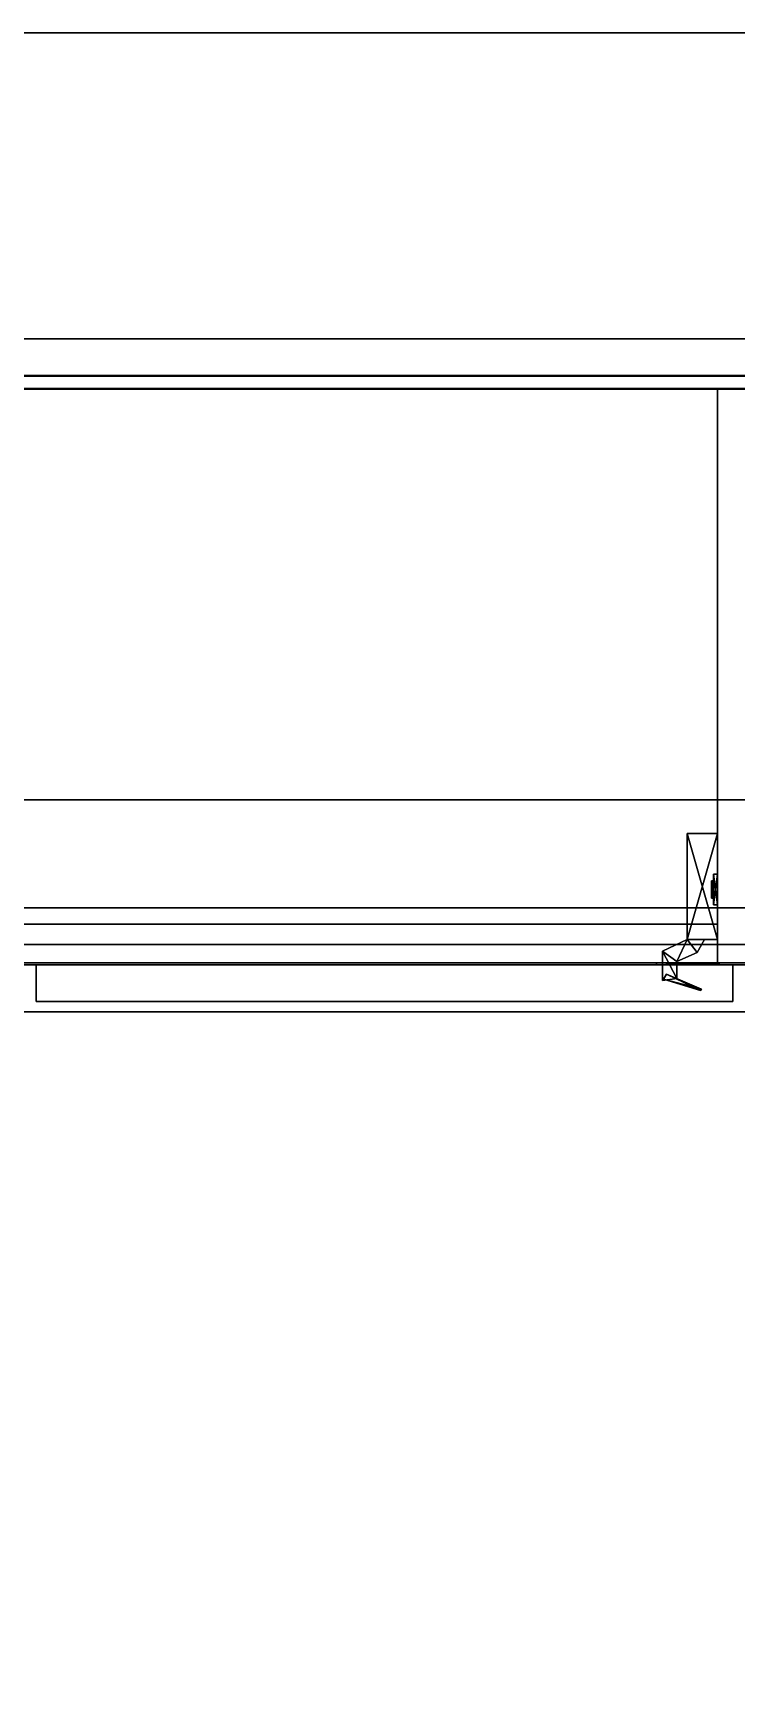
# Model space of a CAD drawing. Extents: x 0 to 5234, y -4951 to 0.
# Drawn here: x 534 to 878, y -808 to 0 of the extents above; entities that cross this region are included whole.
import ezdxf

# ---------------------------------------------------------------- set-up
doc = ezdxf.new("R2010")
doc.units = 0
for name, color, linetype in [('LAYER0', 7, 'CONTINUOUS'), ('LAYER100', 7, 'CONTINUOUS'), ('LAYER101', 7, 'CONTINUOUS'), ('LAYER103', 253, 'CONTINUOUS'), ('LAYER104', 253, 'CONTINUOUS'), ('LAYER105', 253, 'CONTINUOUS'), ('LAYER39', 7, 'CONTINUOUS'), ('LAYER41', 7, 'CONTINUOUS'), ('LAYER42', 7, 'CONTINUOUS'), ('LAYER43', 7, 'CONTINUOUS'), ('LAYER73', 7, 'CONTINUOUS'), ('LAYER89', 28, 'CONTINUOUS'), ('LAYER90', 253, 'CONTINUOUS'), ('LAYER91', 28, 'CONTINUOUS'), ('LAYER92', 253, 'CONTINUOUS'), ('LAYER93', 253, 'CONTINUOUS'), ('LAYER99', 7, 'CONTINUOUS')]:
    doc.layers.add(name, color=color, linetype=linetype)

msp = doc.modelspace()

# ---------------------------------------------------------------- linework, layer by layer
at = {"layer": 'LAYER0', "invisible_edges": 1}
for points in [[(5234, 0), (0, -4951), (0, 0), (5234, 0)], [(0, 0, 5), (5234, 0), (0, 0), (0, 0, 5)], [(5234, 0), (0, 0, 5), (5234, 0, 5), (5234, 0)], [(5234, -4951, 5), (0, 0, 5), (0, -4951, 5), (5234, -4951, 5)], [(0, 0, 5), (5234, -4951, 5), (5234, 0, 5), (0, 0, 5)], [(0, -4951), (5234, 0), (5234, -4951), (0, -4951)]]:
    msp.add_3dface(points, dxfattribs=at)
at = {"layer": 'LAYER100', "invisible_edges": 1}
for points in [[(1916, -168.2998, 844.5), (194, -174.2998, 844.5), (1916, -174.2998, 844.5), (1916, -168.2998, 844.5)], [(194, -174.2998, 844.5), (1916, -168.2998, 844.5), (194, -168.2998, 844.5), (194, -174.2998, 844.5)], [(194, -168.2998, 110), (1916, -174.2998, 110), (194, -174.2998, 110), (194, -168.2998, 110)], [(1916, -174.2998, 110), (194, -168.2998, 110), (1916, -168.2998, 110), (1916, -174.2998, 110)], [(1916, -168.2998, 844.5), (194, -168.2998, 110), (194, -168.2998, 844.5), (1916, -168.2998, 844.5)], [(194, -168.2998, 110), (1916, -168.2998, 844.5), (1916, -168.2998, 110), (194, -168.2998, 110)], [(1916, -174.2998, 110), (194, -174.2998, 844.5), (194, -174.2998, 110), (1916, -174.2998, 110)], [(194, -174.2998, 844.5), (1916, -174.2998, 110), (1916, -174.2998, 844.5), (194, -174.2998, 844.5)]]:
    msp.add_3dface(points, dxfattribs=at)
at = {"layer": 'LAYER101', "invisible_edges": 1}
for points in [[(1912, -150, 845), (198, -150, 725), (198, -150, 845), (1912, -150, 845)], [(198, -150, 725), (1912, -150, 845), (1912, -150, 725), (198, -150, 725)], [(1912, -168, 725), (198, -150, 725), (1912, -150, 725), (1912, -168, 725)], [(198, -150, 725), (1912, -168, 725), (198, -168, 725), (198, -150, 725)], [(198, -168, 845), (1912, -150, 845), (198, -150, 845), (198, -168, 845)], [(1912, -150, 845), (198, -168, 845), (1912, -168, 845), (1912, -150, 845)], [(1912, -168, 725), (198, -168, 845), (198, -168, 725), (1912, -168, 725)], [(198, -168, 845), (1912, -168, 725), (1912, -168, 845), (198, -168, 845)]]:
    msp.add_3dface(points, dxfattribs=at)
at = {"layer": 'LAYER103', "invisible_edges": 1}
for points in [[(2850, -150, 845), (150, -480, 845), (150, -150, 845), (2850, -150, 845)], [(150, -480, 845), (2850, -150, 845), (2850, -480, 845), (150, -480, 845)], [(150, -150, 863), (2850, -150, 845), (150, -150, 845), (150, -150, 863)], [(2850, -150, 845), (150, -150, 863), (2850, -150, 863), (2850, -150, 845)], [(2850, -480, 863), (150, -150, 863), (150, -480, 863), (2850, -480, 863)], [(150, -150, 863), (2850, -480, 863), (2850, -150, 863), (150, -150, 863)], [(2850, -480, 863), (150, -480, 845), (2850, -480, 845), (2850, -480, 863)], [(150, -480, 845), (2850, -480, 863), (150, -480, 863), (150, -480, 845)]]:
    msp.add_3dface(points, dxfattribs=at)
at = {"layer": 'LAYER104', "invisible_edges": 1}
for points in [[(150, -150, 863), (2850, -150, 933), (2850, -150, 863), (150, -150, 863)], [(2850, -150, 933), (150, -150, 863), (150, -150, 933), (2850, -150, 933)], [(150, -168, 933), (2850, -150, 933), (150, -150, 933), (150, -168, 933)], [(2850, -150, 933), (150, -168, 933), (2850, -168, 933), (2850, -150, 933)], [(2850, -168, 863), (150, -150, 863), (2850, -150, 863), (2850, -168, 863)], [(150, -150, 863), (2850, -168, 863), (150, -168, 863), (150, -150, 863)], [(150, -168, 933), (2850, -168, 863), (2850, -168, 933), (150, -168, 933)], [(2850, -168, 863), (150, -168, 933), (150, -168, 863), (2850, -168, 863)]]:
    msp.add_3dface(points, dxfattribs=at)
at = {"layer": 'LAYER105', "invisible_edges": 1}
for points in [[(120, -429, 5), (1920, -429, 95), (1920, -429, 5), (120, -429, 5)], [(1920, -429, 95), (120, -429, 5), (120, -429, 95), (1920, -429, 95)], [(120, -447, 95), (1920, -429, 95), (120, -429, 95), (120, -447, 95)], [(1920, -429, 95), (120, -447, 95), (1920, -447, 95), (1920, -429, 95)], [(1920, -447, 5), (120, -429, 5), (1920, -429, 5), (1920, -447, 5)], [(120, -429, 5), (1920, -447, 5), (120, -447, 5), (120, -429, 5)], [(120, -447, 95), (1920, -447, 5), (1920, -447, 95), (120, -447, 95)], [(1920, -447, 5), (120, -447, 95), (120, -447, 5), (1920, -447, 5)]]:
    msp.add_3dface(points, dxfattribs=at)
at = {"layer": 'LAYER39'}
for points, invisible_edges in [([(2972, 0, 5), (150, -150, 5), (0, 0, 5), (2972, 0, 5)], 1), ([(2972, 0, 2408), (2279, 0, 1974), (0, 0, 2408), (2972, 0, 2408)], 3), ([(968, 0, 1974), (0, 0, 2408), (2279, 0, 1974), (968, 0, 1974)], 3), ([(968, 0, 1101), (0, 0, 2408), (968, 0, 1974), (968, 0, 1101)], 3), ([(968, 0, 1101), (0, 0, 5), (0, 0, 2408), (968, 0, 1101)], 5), ([(0, 0, 5), (968, 0, 1101), (2972, 0, 5), (0, 0, 5)], 3), ([(150, -150, 2408), (2972, 0, 2408), (0, 0, 2408), (150, -150, 2408)], 1), ([(150, -150, 5), (2972, 0, 5), (2822, -150, 5), (150, -150, 5)], 1), ([(2972, 0, 2408), (150, -150, 2408), (2822, -150, 2408), (2972, 0, 2408)], 1), ([(150, -150, 2408), (968, -150, 1974), (2822, -150, 2408), (150, -150, 2408)], 3), ([(150, -150, 2408), (968, -150, 1101), (968, -150, 1974), (150, -150, 2408)], 5), ([(968, -150, 1101), (150, -150, 5), (2279, -150, 1101), (968, -150, 1101)], 3), ([(150, -150, 5), (968, -150, 1101), (150, -150, 2408), (150, -150, 5)], 3), ([(2822, -150, 5), (2279, -150, 1101), (150, -150, 5), (2822, -150, 5)], 3)]:
    msp.add_3dface(points, dxfattribs=dict(at, invisible_edges=invisible_edges))
at = {"layer": 'LAYER41', "invisible_edges": 1}
for points in [[(869.006, -174.6001, 114), (887.006, -457, 114), (869.006, -457, 114), (869.006, -174.6001, 114)], [(887.006, -457, 114), (869.006, -174.6001, 114), (887.006, -174.6001, 114), (887.006, -457, 114)], [(887.006, -174.6001, 826.5), (869.006, -457, 826.5), (887.006, -457, 826.5), (887.006, -174.6001, 826.5)], [(869.006, -457, 826.5), (887.006, -174.6001, 826.5), (869.006, -174.6001, 826.5), (869.006, -457, 826.5)], [(869.006, -174.6001, 114), (887.006, -174.6001, 826.5), (887.006, -174.6001, 114), (869.006, -174.6001, 114)], [(887.006, -174.6001, 826.5), (869.006, -174.6001, 114), (869.006, -174.6001, 826.5), (887.006, -174.6001, 826.5)], [(869.006, -457, 826.5), (869.006, -174.6001, 114), (869.006, -457, 114), (869.006, -457, 826.5)], [(869.006, -174.6001, 114), (869.006, -457, 826.5), (869.006, -174.6001, 826.5), (869.006, -174.6001, 114)], [(869.006, -457, 826.5), (887.006, -457, 114), (887.006, -457, 826.5), (869.006, -457, 826.5)], [(887.006, -457, 114), (869.006, -457, 826.5), (869.006, -457, 114), (887.006, -457, 114)]]:
    msp.add_3dface(points, dxfattribs=at)
at = {"layer": 'LAYER42', "invisible_edges": 1}
for points in [[(197.996, -174.6001, 363.667), (869.006, -437, 363.667), (869.006, -174.6001, 363.667), (197.996, -174.6001, 363.667)], [(869.006, -437, 363.667), (197.996, -174.6001, 363.667), (197.996, -437, 363.667), (869.006, -437, 363.667)], [(869.006, -174.6001, 345.667), (197.996, -174.6001, 363.667), (869.006, -174.6001, 363.667), (869.006, -174.6001, 345.667)], [(197.996, -174.6001, 363.667), (869.006, -174.6001, 345.667), (197.996, -174.6001, 345.667), (197.996, -174.6001, 363.667)], [(197.996, -437, 345.667), (869.006, -174.6001, 345.667), (869.006, -437, 345.667), (197.996, -437, 345.667)], [(869.006, -174.6001, 345.667), (197.996, -437, 345.667), (197.996, -174.6001, 345.667), (869.006, -174.6001, 345.667)], [(869.006, -174.6001, 345.667), (869.006, -437, 363.667), (869.006, -437, 345.667), (869.006, -174.6001, 345.667)], [(869.006, -437, 363.667), (869.006, -174.6001, 345.667), (869.006, -174.6001, 363.667), (869.006, -437, 363.667)], [(197.996, -437, 345.667), (869.006, -437, 363.667), (197.996, -437, 363.667), (197.996, -437, 345.667)], [(869.006, -437, 363.667), (197.996, -437, 345.667), (869.006, -437, 345.667), (869.006, -437, 363.667)]]:
    msp.add_3dface(points, dxfattribs=at)
at = {"layer": 'LAYER43', "invisible_edges": 1}
for points in [[(197.996, -174.6001, 613.334), (869.006, -437, 613.334), (869.006, -174.6001, 613.334), (197.996, -174.6001, 613.334)], [(869.006, -437, 613.334), (197.996, -174.6001, 613.334), (197.996, -437, 613.334), (869.006, -437, 613.334)], [(869.006, -174.6001, 595.334), (197.996, -174.6001, 613.334), (869.006, -174.6001, 613.334), (869.006, -174.6001, 595.334)], [(197.996, -174.6001, 613.334), (869.006, -174.6001, 595.334), (197.996, -174.6001, 595.334), (197.996, -174.6001, 613.334)], [(197.996, -437, 595.334), (869.006, -174.6001, 595.334), (869.006, -437, 595.334), (197.996, -437, 595.334)], [(869.006, -174.6001, 595.334), (197.996, -437, 595.334), (197.996, -174.6001, 595.334), (869.006, -174.6001, 595.334)], [(869.006, -174.6001, 595.334), (869.006, -437, 613.334), (869.006, -437, 595.334), (869.006, -174.6001, 595.334)], [(869.006, -437, 613.334), (869.006, -174.6001, 595.334), (869.006, -174.6001, 613.334), (869.006, -437, 613.334)], [(197.996, -437, 595.334), (869.006, -437, 613.334), (197.996, -437, 613.334), (197.996, -437, 595.334)], [(869.006, -437, 613.334), (197.996, -437, 595.334), (869.006, -437, 595.334), (869.006, -437, 613.334)]]:
    msp.add_3dface(points, dxfattribs=at)
at = {"layer": 'LAYER73', "invisible_edges": 1}
for points in [[(1912, -150, 96), (198, -457, 96), (198, -150, 96), (1912, -150, 96)], [(198, -457, 96), (1912, -150, 96), (1912, -457, 96), (198, -457, 96)], [(198, -150, 114), (1912, -150, 96), (198, -150, 96), (198, -150, 114)], [(1912, -150, 96), (198, -150, 114), (1912, -150, 114), (1912, -150, 96)], [(1912, -457, 114), (198, -150, 114), (198, -457, 114), (1912, -457, 114)], [(198, -150, 114), (1912, -457, 114), (1912, -150, 114), (198, -150, 114)], [(1912, -457, 114), (198, -457, 96), (1912, -457, 96), (1912, -457, 114)], [(198, -457, 96), (1912, -457, 114), (198, -457, 114), (198, -457, 96)]]:
    msp.add_3dface(points, dxfattribs=at)
at = {"layer": 'LAYER89'}
for points in [[(839.006, -456, 219), (839.006, -457, 219), (839.006, -456, 219)], [(839.006, -456, 177), (857.006, -456, 177), (857.006, -456, 177), (839.006, -456, 177)], [(839.006, -456, 219), (857.006, -456, 219), (857.006, -456, 219), (839.006, -456, 219)], [(857.006, -456, 177), (857.006, -457, 177), (839.006, -457, 177), (839.006, -456, 177)], [(839.006, -457, 177), (839.006, -457, 219), (839.006, -456, 219), (839.006, -456, 177)], [(857.006, -456, 219), (857.006, -457, 219), (839.006, -457, 219), (839.006, -456, 219)], [(839.006, -457, 177), (857.006, -457, 177), (857.006, -457, 219), (839.006, -457, 219)], [(844.006, -456, 189), (844.006, -457, 189), (844.006, -457, 207), (844.006, -456, 207)], [(844.006, -456, 189), (844.006, -457, 189), (857.006, -457, 189), (857.006, -456, 189)], [(844.006, -456, 207), (844.006, -457, 207), (857.006, -457, 207), (857.006, -456, 207)], [(844.006, -457, 189), (844.006, -457, 207), (844.006, -457, 189)], [(857.006, -456, 189), (857.006, -457, 189), (857.006, -457, 177), (857.006, -456, 177)], [(857.006, -456, 207), (857.006, -457, 207), (857.006, -457, 219), (857.006, -456, 219)], [(857.006, -457, 189), (857.006, -457, 177), (857.006, -457, 189)], [(857.006, -457, 207), (857.006, -457, 219), (857.006, -457, 207)]]:
    msp.add_3dface(points, dxfattribs=at)
for points, invisible_edges in [([(839.006, -456, 219), (839.006, -456, 177), (844.006, -456, 189), (844.006, -456, 207)], 10), ([(839.006, -456, 177), (844.006, -456, 189), (857.006, -456, 189), (857.006, -456, 177)], 1), ([(839.006, -456, 219), (844.006, -456, 207), (857.006, -456, 207), (857.006, -456, 219)], 1), ([(857.006, -456.5, 207), (857.006, -456.5, 189), (844.006, -456.5, 189), (844.006, -456.5, 207)], 1), ([(861.2155, -456.5, 203.3167), (861.006, -456.5, 192.5), (857.006, -456.5, 189), (857.006, -456.5, 207)], 5), ([(857.006, -456.75, 185), (861.9809, -456.75, 185.9896), (861.006, -456.75, 192.5), (857.006, -456.75, 189)], 2), ([(861.9809, -456.75, 210.0104), (857.006, -456.75, 211), (857.006, -456.75, 207), (861.006, -456.75, 203.5)], 8), ([(868.006, -456.5, 203.5), (868.006, -456.5, 192.5), (861.006, -456.5, 192.5), (861.2155, -456.5, 203.3167)], 4), ([(861.9809, -456.75, 185.9896), (866.1984, -456.75, 188.8076), (864.506, -456.75, 192.5), (861.006, -456.75, 192.5)], 10), ([(866.1984, -456.75, 207.1924), (861.9809, -456.75, 210.0104), (861.006, -456.75, 203.5), (864.506, -456.75, 203.5)], 10), ([(866.1984, -456.75, 188.8076), (869.0164, -456.75, 193.0251), (868.006, -456.75, 192.5), (864.506, -456.75, 192.5)], 10), ([(869.0164, -456.75, 202.9749), (866.1984, -456.75, 207.1924), (864.506, -456.75, 203.5), (868.006, -456.75, 203.5)], 10), ([(869.0164, -456.75, 193.0251), (870.006, -456.75, 198), (868.006, -456.75, 198), (868.006, -456.75, 192.5)], 10), ([(870.006, -456.75, 198), (869.0164, -456.75, 202.9749), (868.006, -456.75, 203.5), (868.006, -456.75, 198)], 10)]:
    msp.add_3dface(points, dxfattribs=dict(at, invisible_edges=invisible_edges))
at = {"layer": 'LAYER90'}
for points in [[(869.006, -444.5, 191.2174), (854.006, -444.5, 191.2174), (869.006, -392.5, 191.2174), (869.006, -444.5, 191.2174)], [(869.006, -392.5, 191.2174), (854.006, -444.5, 191.2174), (854.006, -392.5, 191.2174), (869.006, -392.5, 191.2174)], [(869.006, -392.5, 191.2174), (854.006, -392.5, 191.2174), (869.006, -392.5, 204.7826), (869.006, -392.5, 191.2174)], [(869.006, -392.5, 204.7826), (854.006, -392.5, 191.2174), (854.006, -392.5, 204.7826), (869.006, -392.5, 204.7826)], [(869.006, -392.5, 204.7826), (854.006, -392.5, 204.7826), (869.006, -444.5, 204.7826), (869.006, -392.5, 204.7826)], [(869.006, -444.5, 204.7826), (854.006, -392.5, 204.7826), (854.006, -444.5, 204.7826), (869.006, -444.5, 204.7826)], [(854.006, -444.5, 191.2174), (854.006, -444.5, 204.7826), (854.006, -392.5, 191.2174), (854.006, -444.5, 191.2174)], [(854.006, -392.5, 191.2174), (854.006, -444.5, 204.7826), (854.006, -392.5, 204.7826), (854.006, -392.5, 191.2174)], [(866.006, -420, 211.2939), (866.006, -415.7598, 216.087), (867.006, -420, 211.2939), (866.006, -420, 211.2939)], [(867.006, -420, 211.2939), (866.006, -415.7598, 216.087), (867.006, -415.7598, 216.087), (867.006, -420, 211.2939)], [(866.006, -415.7598, 216.087), (866.006, -420, 220.88), (867.006, -415.7598, 216.087), (866.006, -415.7598, 216.087)], [(867.006, -415.7598, 216.087), (866.006, -420, 220.88), (867.006, -420, 220.88), (867.006, -415.7598, 216.087)], [(866.006, -420, 220.88), (866.006, -415.7598, 216.087), (866.006, -424.2402, 216.087), (866.006, -420, 220.88)], [(866.006, -424.2402, 216.087), (866.006, -415.7598, 216.087), (866.006, -420, 211.2939), (866.006, -424.2402, 216.087)], [(866.006, -420, 175.12), (866.006, -415.7598, 179.913), (867.006, -420, 175.12), (866.006, -420, 175.12)], [(867.006, -420, 175.12), (866.006, -415.7598, 179.913), (867.006, -415.7598, 179.913), (867.006, -420, 175.12)], [(866.006, -415.7598, 179.913), (866.006, -420, 184.7061), (867.006, -415.7598, 179.913), (866.006, -415.7598, 179.913)], [(867.006, -415.7598, 179.913), (866.006, -420, 184.7061), (867.006, -420, 184.7061), (867.006, -415.7598, 179.913)], [(866.006, -420, 184.7061), (866.006, -415.7598, 179.913), (866.006, -424.2402, 179.913), (866.006, -420, 184.7061)], [(866.006, -424.2402, 179.913), (866.006, -415.7598, 179.913), (866.006, -420, 175.12), (866.006, -424.2402, 179.913)], [(866.006, -424.2402, 216.087), (866.006, -420, 211.2939), (867.006, -424.2402, 216.087), (866.006, -424.2402, 216.087)], [(867.006, -424.2402, 216.087), (866.006, -420, 211.2939), (867.006, -420, 211.2939), (867.006, -424.2402, 216.087)], [(867.006, -420, 220.88), (866.006, -420, 220.88), (867.006, -424.2402, 216.087), (867.006, -420, 220.88)], [(867.006, -424.2402, 216.087), (866.006, -420, 220.88), (866.006, -424.2402, 216.087), (867.006, -424.2402, 216.087)], [(866.006, -424.2402, 179.913), (866.006, -420, 175.12), (867.006, -424.2402, 179.913), (866.006, -424.2402, 179.913)], [(867.006, -424.2402, 179.913), (866.006, -420, 175.12), (867.006, -420, 175.12), (867.006, -424.2402, 179.913)], [(867.006, -420, 184.7061), (866.006, -420, 184.7061), (867.006, -424.2402, 179.913), (867.006, -420, 184.7061)], [(867.006, -424.2402, 179.913), (866.006, -420, 184.7061), (866.006, -424.2402, 179.913), (867.006, -424.2402, 179.913)], [(867.006, -427.5, 224), (869.006, -427.5, 224), (869.006, -412.5, 224), (867.006, -427.5, 224)], [(867.006, -427.5, 224), (869.006, -412.5, 224), (867.006, -412.5, 224), (867.006, -427.5, 224)], [(867.006, -412.5, 224), (869.006, -412.5, 224), (869.006, -412.5, 172), (867.006, -412.5, 224)], [(867.006, -412.5, 224), (869.006, -412.5, 172), (867.006, -412.5, 172), (867.006, -412.5, 224)], [(867.006, -412.5, 172), (869.006, -412.5, 172), (869.006, -427.5, 172), (867.006, -412.5, 172)], [(867.006, -412.5, 172), (869.006, -427.5, 172), (867.006, -427.5, 172), (867.006, -412.5, 172)], [(867.006, -427.5, 172), (867.006, -427.5, 224), (867.006, -412.5, 224), (867.006, -427.5, 172)], [(867.006, -427.5, 172), (867.006, -412.5, 224), (867.006, -412.5, 172), (867.006, -427.5, 172)], [(867.006, -420, 220.88), (867.006, -415.7598, 216.087), (867.006, -420, 211.2939), (867.006, -420, 220.88)], [(867.006, -420, 184.7061), (867.006, -415.7598, 179.913), (867.006, -420, 175.12), (867.006, -420, 184.7061)], [(867.006, -420, 220.88), (867.006, -420, 211.2939), (867.006, -424.2402, 216.087), (867.006, -420, 220.88)], [(867.006, -420, 184.7061), (867.006, -420, 175.12), (867.006, -424.2402, 179.913), (867.006, -420, 184.7061)], [(869.006, -427.5, 172), (869.006, -427.5, 224), (867.006, -427.5, 224), (869.006, -427.5, 172)], [(869.006, -427.5, 172), (867.006, -427.5, 224), (867.006, -427.5, 172), (869.006, -427.5, 172)], [(849.006, -455.3799, 204.7826), (854.006, -444.5, 204.7826), (842.006, -450.23, 204.7826), (849.006, -455.3799, 204.7826)], [(842.006, -450.23, 191.2174), (842.006, -450.23, 204.7826), (854.006, -444.5, 191.2174), (842.006, -450.23, 191.2174)], [(854.006, -444.5, 191.2174), (842.006, -450.23, 204.7826), (854.006, -444.5, 204.7826), (854.006, -444.5, 191.2174)], [(854.006, -444.5, 191.2174), (849.006, -455.3799, 191.2174), (842.006, -450.23, 191.2174), (854.006, -444.5, 191.2174)], [(842.006, -450.23, 204.7826), (842.006, -464.6001, 204.7826), (849.006, -463.6001, 204.7826), (842.006, -450.23, 204.7826)], [(842.006, -450.23, 204.7826), (849.006, -463.6001, 204.7826), (849.006, -455.3799, 204.7826), (842.006, -450.23, 204.7826)], [(842.006, -450.23, 204.7826), (842.006, -450.23, 191.2174), (842.006, -464.6001, 191.2174), (842.006, -450.23, 204.7826)], [(842.006, -450.23, 204.7826), (842.006, -464.6001, 191.2174), (842.006, -464.6001, 204.7826), (842.006, -450.23, 204.7826)], [(842.006, -464.6001, 191.2174), (842.006, -450.23, 191.2174), (849.006, -463.6001, 191.2174), (842.006, -464.6001, 191.2174)], [(849.006, -463.6001, 191.2174), (842.006, -450.23, 191.2174), (849.006, -455.3799, 191.2174), (849.006, -463.6001, 191.2174)], [(858.966, -450.8398, 204.7826), (854.006, -444.5, 204.7826), (849.006, -455.3799, 204.7826), (858.966, -450.8398, 204.7826)], [(854.006, -444.5, 191.2174), (858.966, -450.8398, 191.2174), (849.006, -455.3799, 191.2174), (854.006, -444.5, 191.2174)], [(854.006, -444.5, 204.7826), (858.966, -450.8398, 204.7826), (862.506, -444.5, 204.7826), (854.006, -444.5, 204.7826)], [(858.966, -450.8398, 191.2174), (854.006, -444.5, 191.2174), (862.506, -444.5, 191.2174), (858.966, -450.8398, 191.2174)], [(843.936, -461.5801, 192.3478), (860.596, -469.5, 192.3478), (842.436, -463.96, 192.3478), (843.936, -461.5801, 192.3478)], [(843.936, -461.5801, 203.6522), (842.436, -463.96, 203.6522), (861.096, -468.9199, 203.6522), (843.936, -461.5801, 203.6522)], [(861.096, -468.9199, 203.6522), (842.436, -463.96, 203.6522), (860.596, -469.5, 203.6522), (861.096, -468.9199, 203.6522)], [(860.596, -469.5, 192.3478), (860.596, -469.5, 203.6522), (842.436, -463.96, 192.3478), (860.596, -469.5, 192.3478)], [(842.436, -463.96, 192.3478), (860.596, -469.5, 203.6522), (842.436, -463.96, 203.6522), (842.436, -463.96, 192.3478)], [(861.096, -468.9199, 192.3478), (860.596, -469.5, 192.3478), (843.936, -461.5801, 192.3478), (861.096, -468.9199, 192.3478)]]:
    msp.add_3dface(points, dxfattribs=at)
at = {"layer": 'LAYER91'}
for points in [[(839.006, -456, 763), (839.006, -457, 763), (839.006, -456, 763)], [(839.006, -456, 721), (857.006, -456, 721), (857.006, -456, 721), (839.006, -456, 721)], [(839.006, -456, 763), (857.006, -456, 763), (857.006, -456, 763), (839.006, -456, 763)], [(857.006, -456, 721), (857.006, -457, 721), (839.006, -457, 721), (839.006, -456, 721)], [(839.006, -457, 721), (839.006, -457, 763), (839.006, -456, 763), (839.006, -456, 721)], [(857.006, -456, 763), (857.006, -457, 763), (839.006, -457, 763), (839.006, -456, 763)], [(839.006, -457, 721), (857.006, -457, 721), (857.006, -457, 763), (839.006, -457, 763)], [(844.006, -456, 733), (844.006, -457, 733), (844.006, -457, 751), (844.006, -456, 751)], [(844.006, -456, 733), (844.006, -457, 733), (857.006, -457, 733), (857.006, -456, 733)], [(844.006, -456, 751), (844.006, -457, 751), (857.006, -457, 751), (857.006, -456, 751)], [(844.006, -457, 733), (844.006, -457, 751), (844.006, -457, 733)], [(857.006, -456, 733), (857.006, -457, 733), (857.006, -457, 721), (857.006, -456, 721)], [(857.006, -456, 751), (857.006, -457, 751), (857.006, -457, 763), (857.006, -456, 763)], [(857.006, -457, 733), (857.006, -457, 721), (857.006, -457, 733)], [(857.006, -457, 751), (857.006, -457, 763), (857.006, -457, 751)]]:
    msp.add_3dface(points, dxfattribs=at)
for points, invisible_edges in [([(839.006, -456, 763), (839.006, -456, 721), (844.006, -456, 733), (844.006, -456, 751)], 10), ([(839.006, -456, 721), (844.006, -456, 733), (857.006, -456, 733), (857.006, -456, 721)], 1), ([(839.006, -456, 763), (844.006, -456, 751), (857.006, -456, 751), (857.006, -456, 763)], 1), ([(857.006, -456.5, 751), (857.006, -456.5, 733), (844.006, -456.5, 733), (844.006, -456.5, 751)], 1), ([(861.2155, -456.5, 747.3167), (861.006, -456.5, 736.5), (857.006, -456.5, 733), (857.006, -456.5, 751)], 5), ([(857.006, -456.75, 729), (861.9809, -456.75, 729.9896), (861.006, -456.75, 736.5), (857.006, -456.75, 733)], 2), ([(861.9809, -456.75, 754.0104), (857.006, -456.75, 755), (857.006, -456.75, 751), (861.006, -456.75, 747.5)], 8), ([(868.006, -456.5, 747.5), (868.006, -456.5, 736.5), (861.006, -456.5, 736.5), (861.2155, -456.5, 747.3167)], 4), ([(861.9809, -456.75, 729.9896), (866.1984, -456.75, 732.8076), (864.506, -456.75, 736.5), (861.006, -456.75, 736.5)], 10), ([(866.1984, -456.75, 751.1924), (861.9809, -456.75, 754.0104), (861.006, -456.75, 747.5), (864.506, -456.75, 747.5)], 10), ([(866.1984, -456.75, 732.8076), (869.0164, -456.75, 737.0251), (868.006, -456.75, 736.5), (864.506, -456.75, 736.5)], 10), ([(869.0164, -456.75, 746.9749), (866.1984, -456.75, 751.1924), (864.506, -456.75, 747.5), (868.006, -456.75, 747.5)], 10), ([(869.0164, -456.75, 737.0251), (870.006, -456.75, 742), (868.006, -456.75, 742), (868.006, -456.75, 736.5)], 10), ([(870.006, -456.75, 742), (869.0164, -456.75, 746.9749), (868.006, -456.75, 747.5), (868.006, -456.75, 742)], 10)]:
    msp.add_3dface(points, dxfattribs=dict(at, invisible_edges=invisible_edges))
at = {"layer": 'LAYER92'}
for points in [[(869.006, -444.5, 735.2174), (854.006, -444.5, 735.2174), (869.006, -392.5, 735.2174), (869.006, -444.5, 735.2174)], [(869.006, -392.5, 735.2174), (854.006, -444.5, 735.2174), (854.006, -392.5, 735.2174), (869.006, -392.5, 735.2174)], [(869.006, -392.5, 735.2174), (854.006, -392.5, 735.2174), (869.006, -392.5, 748.7826), (869.006, -392.5, 735.2174)], [(869.006, -392.5, 748.7826), (854.006, -392.5, 735.2174), (854.006, -392.5, 748.7826), (869.006, -392.5, 748.7826)], [(869.006, -392.5, 748.7826), (854.006, -392.5, 748.7826), (869.006, -444.5, 748.7826), (869.006, -392.5, 748.7826)], [(869.006, -444.5, 748.7826), (854.006, -392.5, 748.7826), (854.006, -444.5, 748.7826), (869.006, -444.5, 748.7826)], [(854.006, -444.5, 735.2174), (854.006, -444.5, 748.7826), (854.006, -392.5, 735.2174), (854.006, -444.5, 735.2174)], [(854.006, -392.5, 735.2174), (854.006, -444.5, 748.7826), (854.006, -392.5, 748.7826), (854.006, -392.5, 735.2174)], [(866.006, -420, 755.2939), (866.006, -415.7598, 760.087), (867.006, -420, 755.2939), (866.006, -420, 755.2939)], [(867.006, -420, 755.2939), (866.006, -415.7598, 760.087), (867.006, -415.7598, 760.087), (867.006, -420, 755.2939)], [(866.006, -415.7598, 760.087), (866.006, -420, 764.88), (867.006, -415.7598, 760.087), (866.006, -415.7598, 760.087)], [(867.006, -415.7598, 760.087), (866.006, -420, 764.88), (867.006, -420, 764.88), (867.006, -415.7598, 760.087)], [(866.006, -420, 764.88), (866.006, -415.7598, 760.087), (866.006, -424.2402, 760.087), (866.006, -420, 764.88)], [(866.006, -424.2402, 760.087), (866.006, -415.7598, 760.087), (866.006, -420, 755.2939), (866.006, -424.2402, 760.087)], [(866.006, -420, 719.12), (866.006, -415.7598, 723.913), (867.006, -420, 719.12), (866.006, -420, 719.12)], [(867.006, -420, 719.12), (866.006, -415.7598, 723.913), (867.006, -415.7598, 723.913), (867.006, -420, 719.12)], [(866.006, -415.7598, 723.913), (866.006, -420, 728.7061), (867.006, -415.7598, 723.913), (866.006, -415.7598, 723.913)], [(867.006, -415.7598, 723.913), (866.006, -420, 728.7061), (867.006, -420, 728.7061), (867.006, -415.7598, 723.913)], [(866.006, -420, 728.7061), (866.006, -415.7598, 723.913), (866.006, -424.2402, 723.913), (866.006, -420, 728.7061)], [(866.006, -424.2402, 723.913), (866.006, -415.7598, 723.913), (866.006, -420, 719.12), (866.006, -424.2402, 723.913)], [(866.006, -424.2402, 760.087), (866.006, -420, 755.2939), (867.006, -424.2402, 760.087), (866.006, -424.2402, 760.087)], [(867.006, -424.2402, 760.087), (866.006, -420, 755.2939), (867.006, -420, 755.2939), (867.006, -424.2402, 760.087)], [(867.006, -420, 764.88), (866.006, -420, 764.88), (867.006, -424.2402, 760.087), (867.006, -420, 764.88)], [(867.006, -424.2402, 760.087), (866.006, -420, 764.88), (866.006, -424.2402, 760.087), (867.006, -424.2402, 760.087)], [(866.006, -424.2402, 723.913), (866.006, -420, 719.12), (867.006, -424.2402, 723.913), (866.006, -424.2402, 723.913)], [(867.006, -424.2402, 723.913), (866.006, -420, 719.12), (867.006, -420, 719.12), (867.006, -424.2402, 723.913)], [(867.006, -420, 728.7061), (866.006, -420, 728.7061), (867.006, -424.2402, 723.913), (867.006, -420, 728.7061)], [(867.006, -424.2402, 723.913), (866.006, -420, 728.7061), (866.006, -424.2402, 723.913), (867.006, -424.2402, 723.913)], [(867.006, -427.5, 768), (869.006, -427.5, 768), (869.006, -412.5, 768), (867.006, -427.5, 768)], [(867.006, -427.5, 768), (869.006, -412.5, 768), (867.006, -412.5, 768), (867.006, -427.5, 768)], [(867.006, -412.5, 768), (869.006, -412.5, 768), (869.006, -412.5, 716), (867.006, -412.5, 768)], [(867.006, -412.5, 768), (869.006, -412.5, 716), (867.006, -412.5, 716), (867.006, -412.5, 768)], [(867.006, -412.5, 716), (869.006, -412.5, 716), (869.006, -427.5, 716), (867.006, -412.5, 716)], [(867.006, -412.5, 716), (869.006, -427.5, 716), (867.006, -427.5, 716), (867.006, -412.5, 716)], [(867.006, -427.5, 716), (867.006, -427.5, 768), (867.006, -412.5, 768), (867.006, -427.5, 716)], [(867.006, -427.5, 716), (867.006, -412.5, 768), (867.006, -412.5, 716), (867.006, -427.5, 716)], [(867.006, -420, 764.88), (867.006, -415.7598, 760.087), (867.006, -420, 755.2939), (867.006, -420, 764.88)], [(867.006, -420, 728.7061), (867.006, -415.7598, 723.913), (867.006, -420, 719.12), (867.006, -420, 728.7061)], [(867.006, -420, 764.88), (867.006, -420, 755.2939), (867.006, -424.2402, 760.087), (867.006, -420, 764.88)], [(867.006, -420, 728.7061), (867.006, -420, 719.12), (867.006, -424.2402, 723.913), (867.006, -420, 728.7061)], [(869.006, -427.5, 716), (869.006, -427.5, 768), (867.006, -427.5, 768), (869.006, -427.5, 716)], [(869.006, -427.5, 716), (867.006, -427.5, 768), (867.006, -427.5, 716), (869.006, -427.5, 716)], [(849.006, -455.3799, 748.7826), (854.006, -444.5, 748.7826), (842.006, -450.23, 748.7826), (849.006, -455.3799, 748.7826)], [(842.006, -450.23, 735.2174), (842.006, -450.23, 748.7826), (854.006, -444.5, 735.2174), (842.006, -450.23, 735.2174)], [(854.006, -444.5, 735.2174), (842.006, -450.23, 748.7826), (854.006, -444.5, 748.7826), (854.006, -444.5, 735.2174)], [(854.006, -444.5, 735.2174), (849.006, -455.3799, 735.2174), (842.006, -450.23, 735.2174), (854.006, -444.5, 735.2174)], [(842.006, -450.23, 748.7826), (842.006, -464.6001, 748.7826), (849.006, -463.6001, 748.7826), (842.006, -450.23, 748.7826)], [(842.006, -450.23, 748.7826), (849.006, -463.6001, 748.7826), (849.006, -455.3799, 748.7826), (842.006, -450.23, 748.7826)], [(842.006, -450.23, 748.7826), (842.006, -450.23, 735.2174), (842.006, -464.6001, 735.2174), (842.006, -450.23, 748.7826)], [(842.006, -450.23, 748.7826), (842.006, -464.6001, 735.2174), (842.006, -464.6001, 748.7826), (842.006, -450.23, 748.7826)], [(842.006, -464.6001, 735.2174), (842.006, -450.23, 735.2174), (849.006, -463.6001, 735.2174), (842.006, -464.6001, 735.2174)], [(849.006, -463.6001, 735.2174), (842.006, -450.23, 735.2174), (849.006, -455.3799, 735.2174), (849.006, -463.6001, 735.2174)], [(858.966, -450.8398, 748.7826), (854.006, -444.5, 748.7826), (849.006, -455.3799, 748.7826), (858.966, -450.8398, 748.7826)], [(854.006, -444.5, 735.2174), (858.966, -450.8398, 735.2174), (849.006, -455.3799, 735.2174), (854.006, -444.5, 735.2174)], [(854.006, -444.5, 748.7826), (858.966, -450.8398, 748.7826), (862.506, -444.5, 748.7826), (854.006, -444.5, 748.7826)], [(858.966, -450.8398, 735.2174), (854.006, -444.5, 735.2174), (862.506, -444.5, 735.2174), (858.966, -450.8398, 735.2174)], [(843.936, -461.5801, 736.3478), (860.596, -469.5, 736.3478), (842.436, -463.96, 736.3478), (843.936, -461.5801, 736.3478)], [(843.936, -461.5801, 747.6522), (842.436, -463.96, 747.6522), (861.096, -468.9199, 747.6522), (843.936, -461.5801, 747.6522)], [(861.096, -468.9199, 747.6522), (842.436, -463.96, 747.6522), (860.596, -469.5, 747.6522), (861.096, -468.9199, 747.6522)], [(860.596, -469.5, 736.3478), (860.596, -469.5, 747.6522), (842.436, -463.96, 736.3478), (860.596, -469.5, 736.3478)], [(842.436, -463.96, 736.3478), (860.596, -469.5, 747.6522), (842.436, -463.96, 747.6522), (842.436, -463.96, 736.3478)], [(861.096, -468.9199, 736.3478), (860.596, -469.5, 736.3478), (843.936, -461.5801, 736.3478), (861.096, -468.9199, 736.3478)]]:
    msp.add_3dface(points, dxfattribs=at)
at = {"layer": 'LAYER93', "invisible_edges": 1}
for points in [[(535.0031, -457, 842), (876.5031, -457, 98), (535.0031, -457, 98), (535.0031, -457, 842)], [(876.5031, -457, 98), (535.0031, -457, 842), (876.5031, -457, 842), (876.5031, -457, 98)], [(535.0031, -475, 98), (876.5031, -457, 98), (876.5031, -475, 98), (535.0031, -475, 98)], [(876.5031, -457, 98), (535.0031, -475, 98), (535.0031, -457, 98), (876.5031, -457, 98)], [(535.0031, -457, 842), (876.5031, -475, 842), (876.5031, -457, 842), (535.0031, -457, 842)], [(876.5031, -475, 842), (535.0031, -457, 842), (535.0031, -475, 842), (876.5031, -475, 842)], [(535.0031, -475, 98), (535.0031, -457, 842), (535.0031, -457, 98), (535.0031, -475, 98)], [(535.0031, -457, 842), (535.0031, -475, 98), (535.0031, -475, 842), (535.0031, -457, 842)], [(876.5031, -475, 842), (876.5031, -457, 98), (876.5031, -457, 842), (876.5031, -475, 842)], [(876.5031, -457, 98), (876.5031, -475, 842), (876.5031, -475, 98), (876.5031, -457, 98)], [(876.5031, -475, 842), (535.0031, -475, 98), (876.5031, -475, 98), (876.5031, -475, 842)], [(535.0031, -475, 98), (876.5031, -475, 842), (535.0031, -475, 842), (535.0031, -475, 98)]]:
    msp.add_3dface(points, dxfattribs=at)
at = {"layer": 'LAYER99', "invisible_edges": 1}
for points in [[(1912, -376, 826.5), (198, -456, 826.5), (198, -376, 826.5), (1912, -376, 826.5)], [(198, -456, 826.5), (1912, -376, 826.5), (1912, -456, 826.5), (198, -456, 826.5)], [(198, -376, 844.5), (1912, -376, 826.5), (198, -376, 826.5), (198, -376, 844.5)], [(1912, -376, 826.5), (198, -376, 844.5), (1912, -376, 844.5), (1912, -376, 826.5)], [(1912, -456, 844.5), (198, -376, 844.5), (198, -456, 844.5), (1912, -456, 844.5)], [(198, -376, 844.5), (1912, -456, 844.5), (1912, -376, 844.5), (198, -376, 844.5)], [(1912, -456, 844.5), (198, -456, 826.5), (1912, -456, 826.5), (1912, -456, 844.5)], [(198, -456, 826.5), (1912, -456, 844.5), (198, -456, 844.5), (198, -456, 826.5)]]:
    msp.add_3dface(points, dxfattribs=at)

# ---------------------------------------------------------------- meshes
at = {"layer": 'LAYER89'}
mesh = msp.add_polymesh((2, 9), dxfattribs=at)
for k, corner in enumerate([(857.006, -456.75, 185), (861.9809, -456.75, 185.9896), (866.1984, -456.75, 188.8076), (869.0164, -456.75, 193.0251), (870.006, -456.75, 198), (869.0164, -456.75, 202.9749), (866.1984, -456.75, 207.1924), (861.9809, -456.75, 210.0104), (857.006, -456.75, 211), (857.006, -457, 185), (861.9809, -457, 185.9896), (866.1984, -457, 188.8076), (869.0164, -457, 193.0251), (870.006, -457, 198), (869.0164, -457, 202.9749), (866.1984, -457, 207.1924), (861.9809, -457, 210.0104), (857.006, -457, 211)]):
    mesh.set_mesh_vertex(divmod(k, 9), corner)
at = {"layer": 'LAYER91'}
mesh = msp.add_polymesh((2, 9), dxfattribs=at)
for k, corner in enumerate([(857.006, -456.75, 729), (861.9809, -456.75, 729.9896), (866.1984, -456.75, 732.8076), (869.0164, -456.75, 737.0251), (870.006, -456.75, 742), (869.0164, -456.75, 746.9749), (866.1984, -456.75, 751.1924), (861.9809, -456.75, 754.0104), (857.006, -456.75, 755), (857.006, -457, 729), (861.9809, -457, 729.9896), (866.1984, -457, 732.8076), (869.0164, -457, 737.0251), (870.006, -457, 742), (869.0164, -457, 746.9749), (866.1984, -457, 751.1924), (861.9809, -457, 754.0104), (857.006, -457, 755)]):
    mesh.set_mesh_vertex(divmod(k, 9), corner)

doc.saveas('drawing.dxf')
